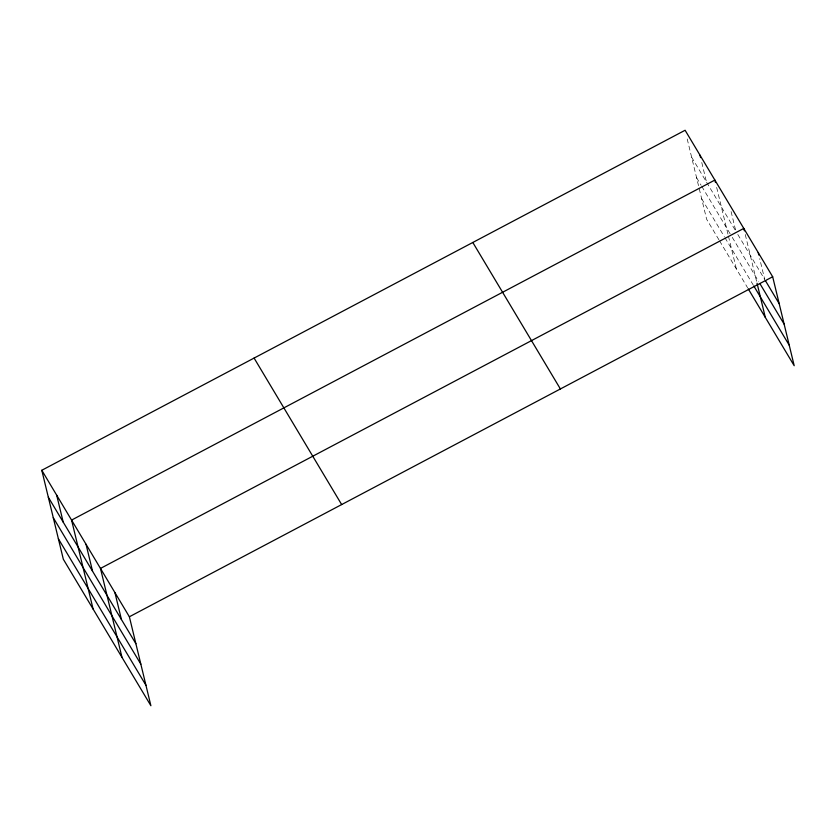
<?xml version="1.0" encoding="UTF-8"?>
<svg xmlns="http://www.w3.org/2000/svg" width="836" height="836" viewBox="0 0 836 836"><rect width="100%" height="100%" fill="white"/><g stroke="black" fill="none" stroke-linecap="round" stroke-linejoin="round"><path stroke-width="0.63" stroke-dasharray="4.18 3.13" d="M691.623 157.199L735.847 231.175M737.812 234.477L764.741 279.517L759.705 258.711M696.576 177.671L701.101 185.247M701.749 186.334L731.605 236.264M732.263 237.361L758.534 281.314M701.676 198.759L724.331 236.661M724.979 237.737L753.121 284.825M718.929 239.796L706.629 219.231L686.586 136.383M719.577 240.883L747.572 287.709M745.263 234.54L756.747 282.025M731.103 211.592L735.544 229.952M716.661 187.421L728.146 234.916M728.449 236.16L736.401 269.035M701.77 162.518L706.504 182.102"/><path stroke-width="1.25" d="M41.8 470.281L129.371 616.769L150.898 705.741L63.327 559.242L41.8 470.281L685.102 130.259L772.673 276.758L794.2 365.719L748.22 288.817M129.371 616.769L772.673 276.758M765.4 280.624L779.194 303.687M759.84 283.508L784.147 324.159M753.779 285.922L789.247 345.247M472.81 242.471L560.392 388.959M254.092 358.069L341.663 504.568M48.321 497.221L135.892 643.71M53.264 517.683L140.845 664.181M58.374 538.771L145.945 685.269M758.231 252.587L758.816 255.032M744.374 230.861L743.779 228.416L100.477 568.428L121.993 657.399M757.05 283.258L765.306 317.377M715.47 182.52L714.874 180.074L71.572 520.086L93.099 609.057M699.993 155.172L700.589 157.617M114.919 592.599L121.439 619.539M86.024 544.257L92.545 571.197M56.691 495.184L63.202 522.124"/></g></svg>
